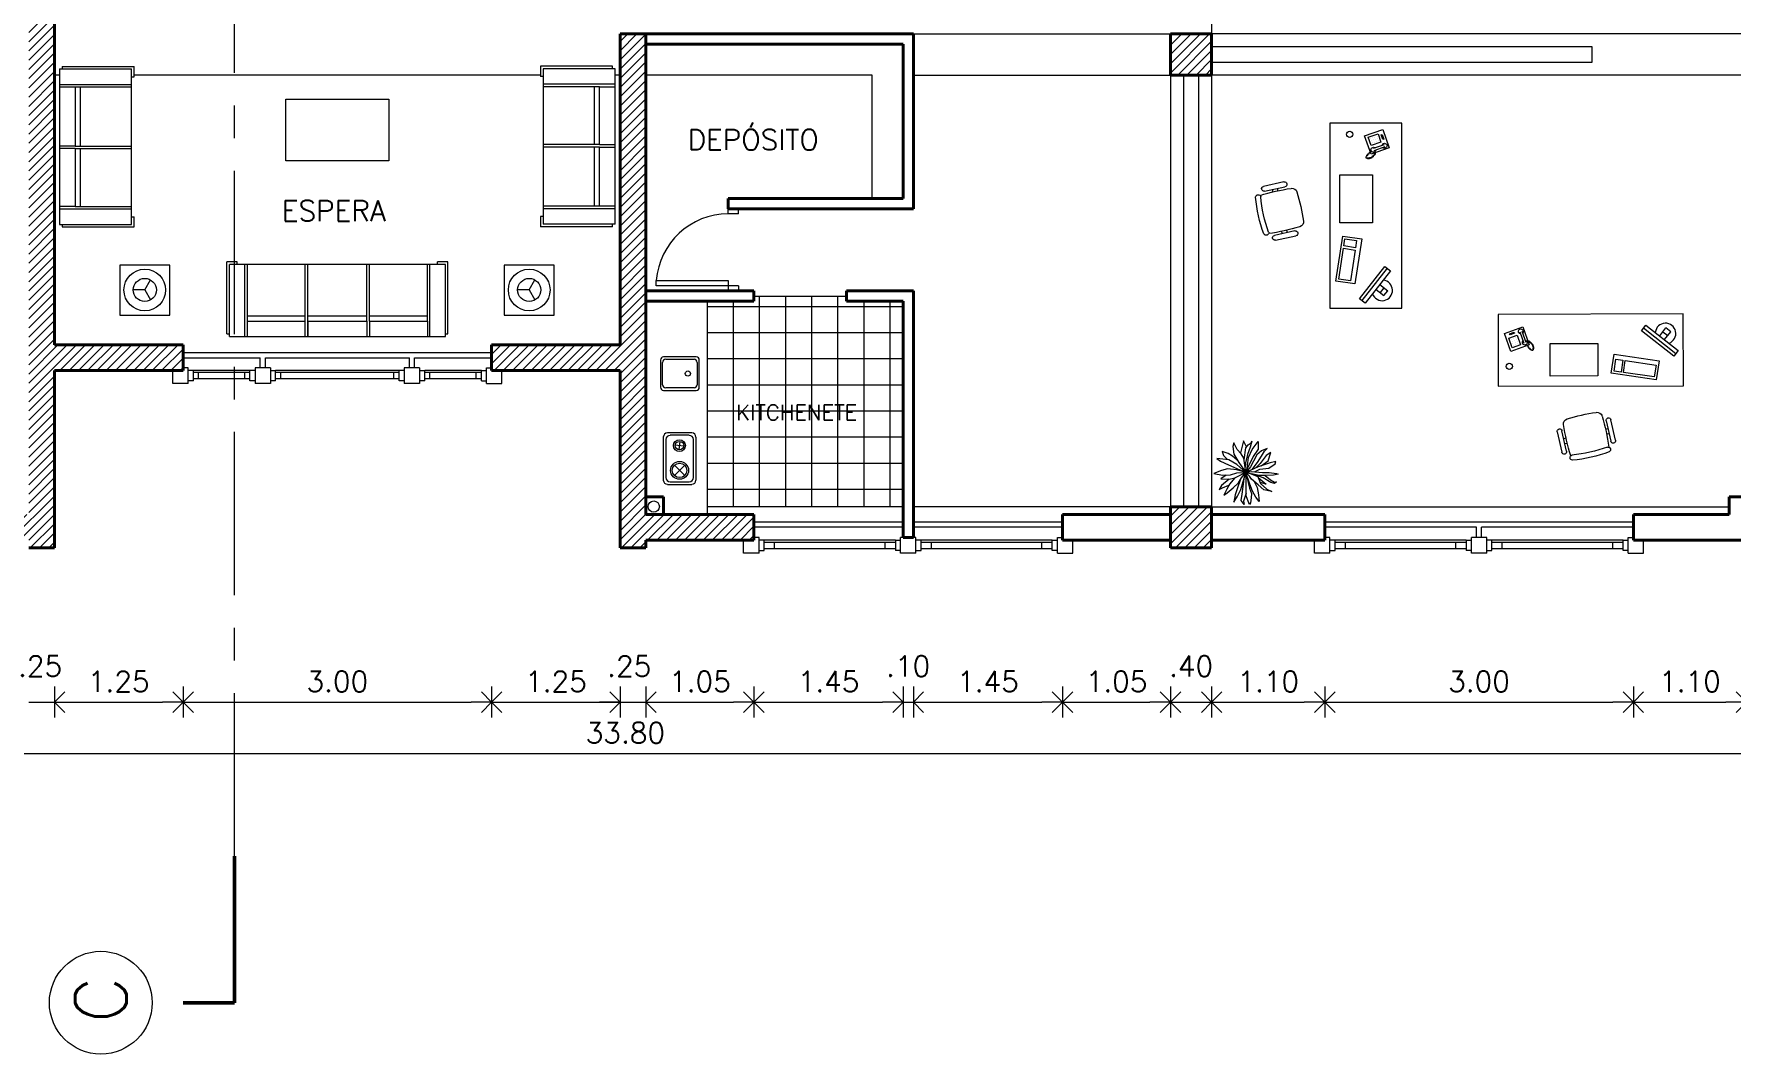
# Model space of a CAD drawing. Extents: x 952 to 1351, y -109 to 188.
# Drawn here: x 1162.98 to 1179.48, y 108.22 to 118.15 of the extents above; entities that cross this region are included whole.
import ezdxf

# ---------------------------------------------------------------- set-up
doc = ezdxf.new("R2010")
doc.units = 0
doc.header["$LTSCALE"] = 0.5
doc.linetypes.add('CENTER', pattern=[50.8, 31.75, -6.35, 6.35, -6.35])
doc.layers.get('0').update_dxf_attribs({"linetype": 'CONTINUOUS'})
doc.layers.get('Defpoints').update_dxf_attribs({"linetype": 'CONTINUOUS'})
for name, color, linetype, lineweight in [('Acotaciones', 9, 'CONTINUOUS', 9), ('Carpintería', 55, 'CONTINUOUS', 20), ('Detalles .05', 243, 'CONTINUOUS', 5), ('Detalles 01', 8, 'CONTINUOUS', 9), ('Equipamiento fijo', 31, 'CONTINUOUS', 13), ('Equipamiento movil', 33, 'CONTINUOUS', 9), ('Muros corte', 7, 'CONTINUOUS', 40), ('Punta 015', 64, 'CONTINUOUS', 13), ('Punta 02', 11, 'CONTINUOUS', 20), ('Punta 05', 52, 'CONTINUOUS', 50), ('Tratamiento pisos', 251, 'CONTINUOUS', 9), ('Vidrios', 147, 'CONTINUOUS', 13)]:
    doc.layers.add(name, color=color, linetype=linetype, lineweight=lineweight)
doc.styles.add('Texto 1.5 mm', font='simplex.shx', dxfattribs={"height": 0.15})
doc.styles.add('Texto 2 mm', font='simplex.shx', dxfattribs={"height": 0.2})
doc.styles.add('Texto 5 mm', font='simplex.shx', dxfattribs={"height": 0.5})
doc.dimstyles.new('Primera línea', dxfattribs={"dimscale": 0, "dimtxt": 0.2, "dimasz": 0.2, "dimexe": 0.15, "dimexo": 0, "dimgap": 0.1, "dimtad": 1, "dimzin": 4, "dimdsep": 46, "dimtxsty": 'Texto 2 mm', "dimblk": 'OPEN90', "dimcen": 2.5, "dimclrd": 256, "dimclre": 256, "dimclrt": 256, "dimadec": 0, "dimazin": 0, "dimtfac": 1, "dimtmove": 2, "dimatfit": 3, "dimldrblk": 'OPEN90', "dimfxl": 1, "dimtolj": 1, "dimtzin": 0, "dimlwd": -1, "dimlwe": -1, "dimarcsym": 0})
doc.dimstyles.new('Segunda línea', dxfattribs={"dimscale": 0, "dimtxt": 0.2, "dimasz": 0.2, "dimexe": 0.15, "dimexo": 0.5, "dimgap": 0.1, "dimtad": 1, "dimzin": 4, "dimdsep": 46, "dimtxsty": 'Texto 2 mm', "dimblk": 'OPEN90', "dimcen": 2.5, "dimclrd": 256, "dimclre": 256, "dimclrt": 256, "dimadec": 0, "dimazin": 0, "dimtfac": 1, "dimtmove": 2, "dimatfit": 3, "dimldrblk": 'OPEN90', "dimfxl": 1, "dimtolj": 1, "dimtzin": 0, "dimlwd": -1, "dimlwe": -1, "dimarcsym": 0})
pattern_1 = [(45, (127.78651, 46.86609), (-0.0449012806, 0.0449012806), [])]
pattern_2 = [(45, (-2.01349, 0.94109), (-0.0449012806, 0.0449012806), [])]

# ---------------------------------------------------------------- blocks, each defined once
blk = doc.blocks.new('Velador planta')
for q in [(-4.33, 2.5), (4.33, 2.5), (0, -5)]:
    blk.add_line((0, 0), q)
for radius in [9, 5]:
    blk.add_circle((0, 0), radius)
blk = doc.blocks.new('_Open90')
at = {"color": 0, "linetype": 'ByBlock', "lineweight": -2}
for p, q in [((0, 0), (-1, 0)), ((-0.5, 0.5), (0, 0)), ((0, 0), (-0.5, -0.5))]:
    blk.add_line(p, q, dxfattribs=at)
blk = doc.blocks.new('*D161')
at = {"layer": 'Acotaciones', "transparency": 16777216}
for p, q in [((1163.182, 111.796), (1163.182, 111.496)), ((1164.432, 111.796), (1164.432, 111.496)), ((1163.382, 111.646), (1164.232, 111.646))]:
    blk.add_line(p, q, dxfattribs=at)
at = {"layer": 'Defpoints', "color": 0, "transparency": 16777216}
for p in [(1163.182, 111.796), (1164.432, 111.796), (1164.432, 111.646)]:
    blk.add_point(p, dxfattribs=at)
at = {"layer": 'Acotaciones', "transparency": 16777216, "xscale": 0.2, "yscale": 0.2, "zscale": 0.2, "rotation": 180}
blk.add_blockref('_Open90', (1163.182, 111.646), dxfattribs=at)
at = {"layer": 'Acotaciones', "transparency": 16777216, "xscale": 0.2, "yscale": 0.2, "zscale": 0.2}
blk.add_blockref('_Open90', (1164.432, 111.646), dxfattribs=at)
at = {"layer": 'Acotaciones', "transparency": 16777216, "insert": (1163.807, 111.846), "char_height": 0.2, "attachment_point": 5, "style": 'Texto 2 mm'}
blk.add_mtext('\\A1;1.25', dxfattribs=at)
blk = doc.blocks.new('*D162')
at = {"layer": 'Acotaciones', "transparency": 16777216}
for p, q in [((1164.432, 111.796), (1164.432, 111.496)), ((1167.432, 111.796), (1167.432, 111.496)), ((1164.632, 111.646), (1167.232, 111.646))]:
    blk.add_line(p, q, dxfattribs=at)
at = {"layer": 'Defpoints', "color": 0, "transparency": 16777216}
for p in [(1164.432, 111.796), (1167.432, 111.796), (1167.432, 111.646)]:
    blk.add_point(p, dxfattribs=at)
at = {"layer": 'Acotaciones', "transparency": 16777216, "xscale": 0.2, "yscale": 0.2, "zscale": 0.2, "rotation": 180}
blk.add_blockref('_Open90', (1164.432, 111.646), dxfattribs=at)
at = {"layer": 'Acotaciones', "transparency": 16777216, "xscale": 0.2, "yscale": 0.2, "zscale": 0.2}
blk.add_blockref('_Open90', (1167.432, 111.646), dxfattribs=at)
at = {"layer": 'Acotaciones', "transparency": 16777216, "insert": (1165.932, 111.846), "char_height": 0.2, "attachment_point": 5, "style": 'Texto 2 mm'}
blk.add_mtext('\\A1;3.00', dxfattribs=at)
blk = doc.blocks.new('*D163')
at = {"layer": 'Acotaciones', "transparency": 16777216}
for p, q in [((1167.432, 111.796), (1167.432, 111.496)), ((1168.682, 111.796), (1168.682, 111.496)), ((1167.632, 111.646), (1168.482, 111.646))]:
    blk.add_line(p, q, dxfattribs=at)
at = {"layer": 'Defpoints', "color": 0, "transparency": 16777216}
for p in [(1167.432, 111.796), (1168.682, 111.796), (1168.682, 111.646)]:
    blk.add_point(p, dxfattribs=at)
at = {"layer": 'Acotaciones', "transparency": 16777216, "xscale": 0.2, "yscale": 0.2, "zscale": 0.2, "rotation": 180}
blk.add_blockref('_Open90', (1167.432, 111.646), dxfattribs=at)
at = {"layer": 'Acotaciones', "transparency": 16777216, "xscale": 0.2, "yscale": 0.2, "zscale": 0.2}
blk.add_blockref('_Open90', (1168.682, 111.646), dxfattribs=at)
at = {"layer": 'Acotaciones', "transparency": 16777216, "insert": (1168.057, 111.846), "char_height": 0.2, "attachment_point": 5, "style": 'Texto 2 mm'}
blk.add_mtext('\\A1;1.25', dxfattribs=at)
blk = doc.blocks.new('*D164')
at = {"layer": 'Acotaciones', "transparency": 16777216}
for p, q in [((1168.932, 111.796), (1168.932, 111.496)), ((1169.982, 111.796), (1169.982, 111.496)), ((1169.132, 111.646), (1169.782, 111.646))]:
    blk.add_line(p, q, dxfattribs=at)
at = {"layer": 'Defpoints', "color": 0, "transparency": 16777216}
for p in [(1168.932, 111.796), (1169.982, 111.796), (1169.982, 111.646)]:
    blk.add_point(p, dxfattribs=at)
at = {"layer": 'Acotaciones', "transparency": 16777216, "xscale": 0.2, "yscale": 0.2, "zscale": 0.2, "rotation": 180}
blk.add_blockref('_Open90', (1168.932, 111.646), dxfattribs=at)
at = {"layer": 'Acotaciones', "transparency": 16777216, "xscale": 0.2, "yscale": 0.2, "zscale": 0.2}
blk.add_blockref('_Open90', (1169.982, 111.646), dxfattribs=at)
at = {"layer": 'Acotaciones', "transparency": 16777216, "insert": (1169.457, 111.846), "char_height": 0.2, "attachment_point": 5, "style": 'Texto 2 mm'}
blk.add_mtext('\\A1;1.05', dxfattribs=at)
blk = doc.blocks.new('*D165')
at = {"layer": 'Acotaciones', "transparency": 16777216}
for p, q in [((1169.982, 111.796), (1169.982, 111.496)), ((1171.432, 111.796), (1171.432, 111.496)), ((1170.182, 111.646), (1171.232, 111.646))]:
    blk.add_line(p, q, dxfattribs=at)
at = {"layer": 'Defpoints', "color": 0, "transparency": 16777216}
for p in [(1169.982, 111.796), (1171.432, 111.796), (1171.432, 111.646)]:
    blk.add_point(p, dxfattribs=at)
at = {"layer": 'Acotaciones', "transparency": 16777216, "xscale": 0.2, "yscale": 0.2, "zscale": 0.2, "rotation": 180}
blk.add_blockref('_Open90', (1169.982, 111.646), dxfattribs=at)
at = {"layer": 'Acotaciones', "transparency": 16777216, "xscale": 0.2, "yscale": 0.2, "zscale": 0.2}
blk.add_blockref('_Open90', (1171.432, 111.646), dxfattribs=at)
at = {"layer": 'Acotaciones', "transparency": 16777216, "insert": (1170.707, 111.846), "char_height": 0.2, "attachment_point": 5, "style": 'Texto 2 mm'}
blk.add_mtext('\\A1;1.45', dxfattribs=at)
blk = doc.blocks.new('*D166')
at = {"layer": 'Acotaciones', "transparency": 16777216}
for p, q in [((1171.532, 111.796), (1171.532, 111.496)), ((1172.982, 111.796), (1172.982, 111.496)), ((1171.732, 111.646), (1172.782, 111.646))]:
    blk.add_line(p, q, dxfattribs=at)
at = {"layer": 'Defpoints', "color": 0, "transparency": 16777216}
for p in [(1171.532, 111.796), (1172.982, 111.796), (1172.982, 111.646)]:
    blk.add_point(p, dxfattribs=at)
at = {"layer": 'Acotaciones', "transparency": 16777216, "xscale": 0.2, "yscale": 0.2, "zscale": 0.2, "rotation": 180}
blk.add_blockref('_Open90', (1171.532, 111.646), dxfattribs=at)
at = {"layer": 'Acotaciones', "transparency": 16777216, "xscale": 0.2, "yscale": 0.2, "zscale": 0.2}
blk.add_blockref('_Open90', (1172.982, 111.646), dxfattribs=at)
at = {"layer": 'Acotaciones', "transparency": 16777216, "insert": (1172.257, 111.846), "char_height": 0.2, "attachment_point": 5, "style": 'Texto 2 mm'}
blk.add_mtext('\\A1;1.45', dxfattribs=at)
blk = doc.blocks.new('*D167')
at = {"layer": 'Acotaciones', "transparency": 16777216}
for p, q in [((1172.982, 111.796), (1172.982, 111.496)), ((1174.032, 111.796), (1174.032, 111.496)), ((1173.182, 111.646), (1173.832, 111.646))]:
    blk.add_line(p, q, dxfattribs=at)
at = {"layer": 'Defpoints', "color": 0, "transparency": 16777216}
for p in [(1172.982, 111.796), (1174.032, 111.796), (1174.032, 111.646)]:
    blk.add_point(p, dxfattribs=at)
at = {"layer": 'Acotaciones', "transparency": 16777216, "xscale": 0.2, "yscale": 0.2, "zscale": 0.2, "rotation": 180}
blk.add_blockref('_Open90', (1172.982, 111.646), dxfattribs=at)
at = {"layer": 'Acotaciones', "transparency": 16777216, "xscale": 0.2, "yscale": 0.2, "zscale": 0.2}
blk.add_blockref('_Open90', (1174.032, 111.646), dxfattribs=at)
at = {"layer": 'Acotaciones', "transparency": 16777216, "insert": (1173.507, 111.846), "char_height": 0.2, "attachment_point": 5, "style": 'Texto 2 mm'}
blk.add_mtext('\\A1;1.05', dxfattribs=at)
blk = doc.blocks.new('*D168')
at = {"layer": 'Acotaciones', "transparency": 16777216}
for p, q in [((1174.432, 111.796), (1174.432, 111.496)), ((1175.532, 111.796), (1175.532, 111.496)), ((1174.632, 111.646), (1175.332, 111.646))]:
    blk.add_line(p, q, dxfattribs=at)
at = {"layer": 'Defpoints', "color": 0, "transparency": 16777216}
for p in [(1174.432, 111.796), (1175.532, 111.796), (1175.532, 111.646)]:
    blk.add_point(p, dxfattribs=at)
at = {"layer": 'Acotaciones', "transparency": 16777216, "xscale": 0.2, "yscale": 0.2, "zscale": 0.2, "rotation": 180}
blk.add_blockref('_Open90', (1174.432, 111.646), dxfattribs=at)
at = {"layer": 'Acotaciones', "transparency": 16777216, "xscale": 0.2, "yscale": 0.2, "zscale": 0.2}
blk.add_blockref('_Open90', (1175.532, 111.646), dxfattribs=at)
at = {"layer": 'Acotaciones', "transparency": 16777216, "insert": (1174.982, 111.846), "char_height": 0.2, "attachment_point": 5, "style": 'Texto 2 mm'}
blk.add_mtext('\\A1;1.10', dxfattribs=at)
blk = doc.blocks.new('*D169')
at = {"layer": 'Acotaciones', "transparency": 16777216}
for p, q in [((1178.532, 111.796), (1178.532, 111.496)), ((1179.632, 111.796), (1179.632, 111.496)), ((1178.732, 111.646), (1179.432, 111.646))]:
    blk.add_line(p, q, dxfattribs=at)
at = {"layer": 'Defpoints', "color": 0, "transparency": 16777216}
for p in [(1178.532, 111.796), (1179.632, 111.796), (1179.632, 111.646)]:
    blk.add_point(p, dxfattribs=at)
at = {"layer": 'Acotaciones', "transparency": 16777216, "xscale": 0.2, "yscale": 0.2, "zscale": 0.2, "rotation": 180}
blk.add_blockref('_Open90', (1178.532, 111.646), dxfattribs=at)
at = {"layer": 'Acotaciones', "transparency": 16777216, "xscale": 0.2, "yscale": 0.2, "zscale": 0.2}
blk.add_blockref('_Open90', (1179.632, 111.646), dxfattribs=at)
at = {"layer": 'Acotaciones', "transparency": 16777216, "insert": (1179.082, 111.846), "char_height": 0.2, "attachment_point": 5, "style": 'Texto 2 mm'}
blk.add_mtext('\\A1;1.10', dxfattribs=at)
blk = doc.blocks.new('*D171')
at = {"layer": 'Acotaciones', "transparency": 16777216}
for p, q in [((1175.532, 111.796), (1175.532, 111.496)), ((1178.532, 111.796), (1178.532, 111.496)), ((1175.732, 111.646), (1178.332, 111.646))]:
    blk.add_line(p, q, dxfattribs=at)
at = {"layer": 'Defpoints', "color": 0, "transparency": 16777216}
for p in [(1175.532, 111.796), (1178.532, 111.796), (1178.532, 111.646)]:
    blk.add_point(p, dxfattribs=at)
at = {"layer": 'Acotaciones', "transparency": 16777216, "xscale": 0.2, "yscale": 0.2, "zscale": 0.2, "rotation": 180}
blk.add_blockref('_Open90', (1175.532, 111.646), dxfattribs=at)
at = {"layer": 'Acotaciones', "transparency": 16777216, "xscale": 0.2, "yscale": 0.2, "zscale": 0.2}
blk.add_blockref('_Open90', (1178.532, 111.646), dxfattribs=at)
at = {"layer": 'Acotaciones', "transparency": 16777216, "insert": (1177.032, 111.846), "char_height": 0.2, "attachment_point": 5, "style": 'Texto 2 mm'}
blk.add_mtext('\\A1;3.00', dxfattribs=at)
blk = doc.blocks.new('*D174')
at = {"layer": 'Acotaciones', "transparency": 16777216}
for p, q in [((1151.832, 111.296), (1151.832, 110.996)), ((1185.632, 111.296), (1185.632, 110.996)), ((1152.032, 111.146), (1185.432, 111.146))]:
    blk.add_line(p, q, dxfattribs=at)
at = {"layer": 'Defpoints', "color": 0, "transparency": 16777216}
for p in [(1151.832, 111.796), (1185.632, 111.796), (1185.632, 111.146)]:
    blk.add_point(p, dxfattribs=at)
at = {"layer": 'Acotaciones', "transparency": 16777216, "xscale": 0.2, "yscale": 0.2, "zscale": 0.2, "rotation": 180}
blk.add_blockref('_Open90', (1151.832, 111.146), dxfattribs=at)
at = {"layer": 'Acotaciones', "transparency": 16777216, "xscale": 0.2, "yscale": 0.2, "zscale": 0.2}
blk.add_blockref('_Open90', (1185.632, 111.146), dxfattribs=at)
at = {"layer": 'Acotaciones', "transparency": 16777216, "insert": (1168.732, 111.346), "char_height": 0.2, "attachment_point": 5, "style": 'Texto 2 mm'}
blk.add_mtext('\\A1;33.80', dxfattribs=at)
blk = doc.blocks.new('TELEFONO')
at = {"layer": 'Detalles .05'}
for p, q in [((0.139, 0.134), (-0.098, 0.134)), ((-0.098, 0.134), (-0.098, -0.099)), ((-0.071, 0.089), (-0.071, -0.055)), ((-0.043, 0.089), (-0.043, -0.055)), ((0.108, 0.063), (0, 0.063)), ((0, 0.063), (0, -0.063)), ((0.081, 0.108), (0.023, 0.108)), ((0.023, 0.108), (0.023, 0.094)), ((0.023, 0.094), (0.081, 0.094)), ((0.027, 0.041), (0.027, 0.041)), ((0.027, 0.014), (0.027, 0.014)), ((0.054, 0.041), (0.054, 0.041)), ((0.054, 0.014), (0.054, 0.014)), ((0.081, 0.094), (0.081, 0.108)), ((0.081, 0.041), (0.081, 0.041)), ((0.081, 0.014), (0.081, 0.014)), ((0.108, -0.063), (0.108, 0.063)), ((0.139, -0.099), (0.139, 0.134)), ((-0.129, -0.104), (-0.147, -0.11)), ((-0.129, -0.116), (-0.147, -0.121)), ((-0.129, -0.127), (-0.147, -0.133)), ((-0.129, -0.139), (-0.147, -0.145)), ((-0.124, -0.093), (-0.141, -0.098)), ((-0.124, -0.15), (-0.141, -0.156)), ((-0.118, -0.081), (-0.135, -0.087)), ((-0.118, -0.162), (-0.135, -0.168)), ((-0.112, -0.07), (-0.129, -0.075)), ((-0.106, -0.058), (-0.124, -0.064)), ((-0.104, -0.17), (-0.122, -0.176)), ((-0.101, -0.047), (-0.118, -0.052)), ((-0.089, -0.156), (-0.106, -0.162)), ((-0.083, -0.145), (-0.101, -0.15)), ((-0.098, -0.099), (0.139, -0.099)), ((-0.078, -0.133), (-0.095, -0.139)), ((-0.072, -0.121), (-0.089, -0.127)), ((-0.067, -0.083), (-0.078, -0.116)), ((0, -0.063), (0.108, -0.063)), ((0.027, -0.013), (0.027, -0.013)), ((0.027, -0.04), (0.027, -0.04)), ((0.054, -0.013), (0.054, -0.013)), ((0.054, -0.04), (0.054, -0.04)), ((0.081, -0.013), (0.081, -0.013)), ((0.081, -0.04), (0.081, -0.04))]:
    blk.add_line(p, q, dxfattribs=at)
for centre, start, end in [((-0.057, 0.089), 298.4915, 241.5085), ((-0.057, -0.055), 118.4915, 61.5085)]:
    blk.add_arc(centre, 0.0302, start, end, dxfattribs=at)
blk = doc.blocks.new('RECTANG')
for p, q in [((1, 1), (0, 1)), ((0, 1), (0, 0)), ((1, 0), (1, 1)), ((0, 0), (1, 0))]:
    blk.add_line(p, q)
blk = doc.blocks.new('KEYBOARD', base_point=(60, 294))
for p, xscale, yscale, zscale in [((60, 294), 19, 8, 19), ((61, 295), 13, 5, 13), ((75, 295), 3, 5, 3)]:
    blk.add_blockref('RECTANG', p, dxfattribs=dict(xscale=xscale, yscale=yscale, zscale=zscale))
blk = doc.blocks.new('Silla 1')
at = {"layer": 'Equipamiento movil'}
for p, q in [((-0.113, 0.266), (0.03, 0.409)), ((0.064, 0.375), (-0.079, 0.232)), ((-0.025, 0.286), (-0.009, 0.269)), ((0.01, 0.321), (0.027, 0.305)), ((0.232, -0.079), (0.375, 0.064)), ((0.409, 0.03), (0.266, -0.113)), ((0.305, 0.027), (0.321, 0.01)), ((0.269, -0.009), (0.286, -0.025))]:
    blk.add_line(p, q, dxfattribs=at)
for centre, radius, start, end in [((1.406, -1.127), 1.988, 130.2245, 139.1817), ((0.047, 0.392), 0.0242, 315, 135), ((0.147, 0.396), 0.0255, 61.3631, 224.3749), ((-0.654, -0.654), 1.296, 37.1584, 52.8416), ((-0.651, -0.651), 1.342, 37.131, 52.869), ((-0.096, 0.249), 0.0242, 135, 315), ((-0.061, 0.139), 0.0505, 139.1817, 220.8183), ((1.406, 1.406), 1.988, 220.8183, 229.1817), ((-1.127, 1.406), 1.988, 310.8183, 319.7755), ((0.392, 0.047), 0.0242, 315, 135), ((0.396, 0.147), 0.0255, 225.6251, 28.6369), ((0.139, -0.061), 0.0505, 229.1817, 310.8183), ((0.249, -0.096), 0.0242, 135, 315)]:
    blk.add_arc(centre, radius, start, end, dxfattribs=at)
blk = doc.blocks.new('Treei')
for p, q in [((-3.94, 3.46), (-4.45, 3.93)), ((-4.45, 3.93), (-4.03, 2.89)), ((-3.05, 2.89), (-3.94, 3.46)), ((-2.15, 4.1), (-3.71, 4.62)), ((-3.71, 4.62), (-3.16, 3.73)), ((-3.16, 3.73), (-1.67, 2.62)), ((-1.21, 2.79), (-2.15, 4.1)), ((-1.6, 5.41), (-2.01, 5.58)), ((-2.01, 5.58), (-1.8, 4.47)), ((-1.8, 4.47), (-1.02, 2.25)), ((-0.75, 4.27), (-1.6, 5.41)), ((-0.56, 2.57), (-0.75, 4.27)), ((0.01, 4.32), (0.22, 5.68)), ((0.06, 3.09), (0.01, 4.32)), ((0.22, 5.68), (0.34, 5.97)), ((0.34, 5.97), (0.52, 5.11)), ((1.05, 3.19), (0.44, 1.74)), ((0.52, 5.11), (0.61, 3.71)), ((0.61, 3.71), (0.57, 2.38)), ((0.61, 3.58), (1.42, 4.57)), ((0.96, 2.25), (2.2, 3.73)), ((1.92, 4.62), (1.05, 3.19)), ((1.42, 4.57), (1.81, 5.28)), ((1.81, 5.28), (1.78, 5.7)), ((1.78, 5.7), (2.06, 5.28)), ((2.06, 5.28), (1.92, 4.62)), ((2.2, 3.73), (1.92, 2.62)), ((2.11, 2.72), (3.12, 3.85)), ((3.3, 3.31), (2.36, 2.28)), ((3.12, 3.85), (3.58, 4.84)), ((3.58, 4.84), (3.3, 3.31)), ((-4.76, 0.09), (-5.92, -0.48)), ((-5.51, 0.92), (-5.8, 1.09)), ((-5.8, 1.09), (-4.68, 0.77)), ((-5.76, 2.23), (-4.31, 2.25)), ((-4.26, 1.14), (-5.76, 2.23)), ((-5.12, 0.4), (-5.51, 0.92)), ((-4.61, -0.04), (-5.12, 0.4)), ((-4.68, 0.77), (-3.34, 0.26)), ((-4.31, 2.25), (-2.93, 1.32)), ((-2.77, 0.45), (-4.26, 1.14)), ((-4.03, 2.89), (-3.28, 2.03)), ((-3.34, 0.26), (-1.78, -0.09)), ((-3.28, 2.03), (-2.08, 1.39)), ((-1.83, 2.15), (-3.05, 2.89)), ((-2.93, 1.32), (-0.51, 0.11)), ((-0.77, 0.18), (-2.77, 0.45)), ((-2.08, 1.39), (-1.04, 0.82)), ((-0.51, 1.14), (-1.83, 2.15)), ((-1.67, 2.62), (-0.88, 1.91)), ((-1.04, 0.82), (0.03, -0.03)), ((-1.02, 2.25), (0.03, -0.03)), ((0.03, -0.03), (-0.77, 0.18)), ((-0.11, 1.56), (-0.56, 2.57)), ((-0.17, 1), (0.06, 3.09)), ((0.03, -0.03), (-0.17, 1)), ((0.03, -0.03), (0.2, 0.77)), ((2.04, 0.65), (0.03, -0.03)), ((0.7, 0.63), (0.03, -0.03)), ((0.03, -0.03), (2.96, 0.63)), ((1.85, 0.03), (0.03, -0.03)), ((0.2, 0.77), (0.8, 2.18)), ((0.57, 2.38), (0.31, 1.05)), ((1.28, 1.02), (0.7, 0.63)), ((0.8, 2.18), (2.11, 2.72)), ((1.99, 1.81), (1.28, 1.02)), ((1.69, 1.48), (2.82, 2.08)), ((3.28, 0.01), (1.85, 0.03)), ((2.36, 2.28), (1.99, 1.81)), ((2.73, 0.9), (2.04, 0.65)), ((3.51, 1.17), (2.73, 0.9)), ((2.82, 2.08), (4.22, 2.33)), ((2.96, 0.63), (3.97, 1)), ((4.41, -0.01), (3.28, 0.01)), ((4.64, 1.81), (3.51, 1.17)), ((3.97, 1), (4.77, 0.95)), ((4.22, 2.33), (5.46, 2.47)), ((5.39, 0.4), (4.41, -0.01)), ((5.46, 2.47), (4.64, 1.81)), ((4.77, 0.95), (5.72, 0.8)), ((6.02, 0.65), (5.39, 0.4)), ((5.72, 0.8), (6.02, 0.65)), ((-5.92, -0.48), (-3.64, -1.03)), ((-4.26, -1.67), (-5.51, -2.28)), ((-5.51, -2.28), (-4.86, -2.48)), ((-4.86, -2.48), (-3.37, -2.31)), ((-2.36, -0.36), (-4.61, -0.04)), ((-3.44, -0.9), (-4.26, -1.67)), ((-3.05, -2.53), (-3.55, -3.37)), ((-2.65, -0.43), (-3.44, -0.9)), ((-3.37, -2.31), (-1.83, -1.37)), ((-2.28, -1.64), (-3.05, -2.53)), ((-1.34, -0.24), (-2.65, -0.43)), ((-1.46, -1.72), (-2.33, -3.24)), ((-1.83, -1.37), (0.03, -0.03)), ((-1.78, -0.09), (-0.95, -0.18)), ((0.03, -0.03), (-1.46, -1.72)), ((-1.39, -3.32), (0.03, -0.03)), ((0.03, -0.03), (-1.34, -0.24)), ((-0.47, -1.76), (-0.63, -3.46)), ((0.03, -0.03), (-0.47, -1.76)), ((0.11, -1.72), (0.03, -0.03)), ((0.03, -0.03), (1.07, -2.16)), ((1, -0.83), (0.03, -0.03)), ((3.21, -0.98), (0.03, -0.03)), ((0.45, -2.92), (0.11, -1.72)), ((0.5, -4.43), (0.45, -2.92)), ((1.97, -1.44), (1, -0.83)), ((1.3, -3.19), (1.03, -2.11)), ((1.07, -2.16), (2.15, -3.07)), ((4.06, -0.75), (1.24, -0.39)), ((1.31, -1.02), (3.1, -1.64)), ((2.93, -2.41), (1.97, -1.44)), ((2.15, -3.07), (3.12, -3.59)), ((3.85, -3.54), (2.93, -2.41)), ((3.1, -1.64), (4.24, -2.04)), ((4.47, -1.62), (3.21, -0.98)), ((3.92, 0), (5.37, -0.51)), ((5.3, -0.93), (4.06, -0.75)), ((4.24, -2.04), (5.56, -2.28)), ((5.56, -2.28), (4.47, -1.62)), ((6.02, -0.34), (5.3, -0.93)), ((5.37, -0.51), (6.02, -0.34)), ((-3.55, -3.37), (-3.92, -4.48)), ((-3.92, -4.48), (-3.16, -4.25)), ((-3.16, -4.25), (-2.38, -3.46)), ((-2.33, -3.24), (-2.56, -5.44)), ((-2.56, -5.44), (-2.06, -4.77)), ((-2.06, -4.77), (-1.39, -3.32)), ((-0.63, -3.46), (-0.35, -4.6)), ((-0.35, -4.6), (0.2, -6.03)), ((0.2, -6.03), (0.5, -4.43)), ((0.5, -3.74), (1.19, -4.72)), ((1.19, -4.72), (1.28, -3.19)), ((1.28, -3.19), (2.47, -4.62)), ((2.93, -4.4), (2.43, -3.22)), ((2.47, -4.62), (3.23, -5.02)), ((3.23, -5.02), (2.93, -4.4)), ((3.12, -3.59), (4.27, -4.18)), ((4.27, -4.18), (3.85, -3.54))]:
    blk.add_line(p, q)

msp = doc.modelspace()

# ---------------------------------------------------------------- hatches: boundary and pattern name
at = {"layer": 'Detalles 01'}
h = msp.add_hatch(dxfattribs=at)
h.set_pattern_fill('ANSI31,_O', color=256, scale=0.02)
h.set_pattern_definition(pattern_2)
h.paths.add_polyline_path([(1164.432, 115.121), (1163.182, 115.121), (1163.182, 120.088), (1162.932, 120.088), (1162.932, 113.471), (1161.882, 113.471), (1161.882, 113.221), (1162.932, 113.221), (1162.932, 113.146), (1163.182, 113.146), (1163.182, 114.871), (1164.432, 114.871)])
h = msp.add_hatch(dxfattribs=at)
h.set_pattern_fill('ANSI31,_O', color=256, scale=0.02)
h.set_pattern_definition(pattern_2)
h.paths.add_polyline_path([(1168.682, 115.121), (1167.432, 115.121), (1167.432, 114.871), (1168.682, 114.871), (1168.682, 113.146), (1168.932, 113.146), (1168.932, 113.221), (1169.982, 113.221), (1169.982, 113.471), (1168.932, 113.471), (1168.932, 118.146), (1168.682, 118.146)])
h = msp.add_hatch(dxfattribs=at)
h.set_pattern_fill('ANSI31,_O', color=256, scale=0.02)
h.set_pattern_definition(pattern_1)
h.paths.add_polyline_path([(1174.432, 118.146), (1174.032, 118.146), (1174.032, 117.746), (1174.432, 117.746)])
h = msp.add_hatch(dxfattribs=at)
h.set_pattern_fill('ANSI31,_O', color=256, scale=0.02)
h.set_pattern_definition(pattern_1)
h.paths.add_polyline_path([(1174.432, 113.146), (1174.432, 113.546), (1174.032, 113.546), (1174.032, 113.146)])
at = {"layer": 'Tratamiento pisos'}
h = msp.add_hatch(dxfattribs=at)
h.set_pattern_fill('NET,_I', color=256, scale=0.08, angle=-90, style=2)
h.set_pattern_definition([(270, (58.7865, 0.94109), (0.254, -4e-17), []), (0, (58.7865, 0.94109), (6e-17, 0.254), [])])
h.paths.add_polyline_path([(1169.982, 115.596), (1169.982, 115.546), (1169.532, 115.546), (1169.532, 113.546), (1171.407, 113.546), (1171.432, 113.546), (1171.432, 115.546), (1170.882, 115.546), (1170.882, 115.596)])

# ---------------------------------------------------------------- linework, layer by layer
at = {"layer": 'Acotaciones'}
for p, q in [((1174.032, 111.646), (1174.132, 111.746)), ((1174.432, 111.646), (1174.332, 111.746)), ((1162.932, 111.646), (1163.432, 111.646)), ((1168.432, 111.646), (1168.932, 111.646)), ((1171.432, 111.646), (1171.532, 111.646)), ((1174.032, 111.646), (1174.432, 111.646)), ((1174.132, 111.546), (1174.032, 111.646)), ((1174.332, 111.546), (1174.432, 111.646))]:
    msp.add_line(p, q, dxfattribs=at)
at = {"layer": 'Carpintería'}
for p, q in [((1169.732, 116.396), (1169.732, 116.446)), ((1169.832, 116.396), (1169.732, 116.396)), ((1169.832, 116.396), (1169.832, 116.446)), ((1169.032, 115.696), (1169.032, 115.746)), ((1169.032, 115.746), (1169.732, 115.746)), ((1169.732, 115.696), (1169.032, 115.696)), ((1169.732, 115.746), (1169.732, 115.696)), ((1169.832, 115.696), (1169.732, 115.696)), ((1169.732, 115.696), (1169.732, 115.646)), ((1169.832, 115.696), (1169.832, 115.646)), ((1164.332, 114.746), (1164.332, 114.871)), ((1164.482, 114.896), (1164.432, 114.896)), ((1164.482, 114.746), (1164.482, 114.896)), ((1164.532, 114.871), (1164.482, 114.871)), ((1164.532, 114.771), (1164.532, 114.871)), ((1165.082, 114.851), (1164.532, 114.851)), ((1164.582, 114.791), (1164.582, 114.851)), ((1165.032, 114.791), (1165.032, 114.851)), ((1165.082, 114.771), (1165.082, 114.871)), ((1165.132, 114.871), (1165.082, 114.871)), ((1165.282, 114.896), (1165.132, 114.896)), ((1165.132, 114.896), (1165.132, 114.746)), ((1165.282, 114.896), (1165.282, 114.746)), ((1165.282, 114.871), (1165.332, 114.871)), ((1165.332, 114.771), (1165.332, 114.871)), ((1166.532, 114.851), (1165.332, 114.851)), ((1165.382, 114.791), (1165.382, 114.851)), ((1166.482, 114.791), (1166.482, 114.851)), ((1166.582, 114.871), (1166.532, 114.871)), ((1166.532, 114.771), (1166.532, 114.871)), ((1166.732, 114.896), (1166.582, 114.896)), ((1166.582, 114.896), (1166.582, 114.746)), ((1166.732, 114.896), (1166.732, 114.746)), ((1166.732, 114.871), (1166.782, 114.871)), ((1166.782, 114.771), (1166.782, 114.871)), ((1167.332, 114.851), (1166.782, 114.851)), ((1166.832, 114.791), (1166.832, 114.851)), ((1167.282, 114.791), (1167.282, 114.851)), ((1167.332, 114.771), (1167.332, 114.871)), ((1167.332, 114.871), (1167.382, 114.871)), ((1167.382, 114.746), (1167.382, 114.896)), ((1167.382, 114.896), (1167.432, 114.896)), ((1167.532, 114.746), (1167.532, 114.871)), ((1164.482, 114.746), (1164.332, 114.746)), ((1164.532, 114.771), (1164.482, 114.771)), ((1165.082, 114.791), (1164.532, 114.791)), ((1165.132, 114.771), (1165.082, 114.771)), ((1165.282, 114.746), (1165.132, 114.746)), ((1165.332, 114.771), (1165.282, 114.771)), ((1166.532, 114.791), (1165.332, 114.791)), ((1166.582, 114.771), (1166.532, 114.771)), ((1166.732, 114.746), (1166.582, 114.746)), ((1166.782, 114.771), (1166.732, 114.771)), ((1167.332, 114.791), (1166.782, 114.791)), ((1167.332, 114.771), (1167.382, 114.771)), ((1167.382, 114.746), (1167.532, 114.746)), ((1169.882, 113.096), (1169.882, 113.221)), ((1170.032, 113.246), (1169.982, 113.246)), ((1170.032, 113.096), (1170.032, 113.246)), ((1170.082, 113.221), (1170.032, 113.221)), ((1170.082, 113.121), (1170.082, 113.221)), ((1170.082, 113.201), (1171.357, 113.201)), ((1170.182, 113.141), (1170.182, 113.201)), ((1171.257, 113.141), (1171.257, 113.201)), ((1171.357, 113.221), (1171.357, 113.121)), ((1171.357, 113.221), (1171.407, 113.221)), ((1171.407, 113.096), (1171.407, 113.246)), ((1171.432, 113.246), (1171.407, 113.246)), ((1171.557, 113.246), (1171.532, 113.246)), ((1171.557, 113.096), (1171.557, 113.246)), ((1171.607, 113.221), (1171.557, 113.221)), ((1171.607, 113.121), (1171.607, 113.221)), ((1171.607, 113.201), (1172.882, 113.201)), ((1171.707, 113.141), (1171.707, 113.201)), ((1172.782, 113.141), (1172.782, 113.201)), ((1172.882, 113.121), (1172.882, 113.221)), ((1172.882, 113.221), (1172.932, 113.221)), ((1172.932, 113.096), (1172.932, 113.246)), ((1172.932, 113.246), (1172.982, 113.246)), ((1173.082, 113.096), (1173.082, 113.221)), ((1175.432, 113.096), (1175.432, 113.221)), ((1175.582, 113.246), (1175.532, 113.246)), ((1175.582, 113.096), (1175.582, 113.246)), ((1175.632, 113.221), (1175.582, 113.221)), ((1175.632, 113.121), (1175.632, 113.221)), ((1175.632, 113.201), (1176.907, 113.201)), ((1175.732, 113.141), (1175.732, 113.201)), ((1176.807, 113.141), (1176.807, 113.201)), ((1176.907, 113.221), (1176.907, 113.121)), ((1176.907, 113.221), (1176.957, 113.221)), ((1177.107, 113.246), (1176.957, 113.246)), ((1176.957, 113.096), (1176.957, 113.246)), ((1177.107, 113.096), (1177.107, 113.246)), ((1177.157, 113.221), (1177.107, 113.221)), ((1177.157, 113.121), (1177.157, 113.221)), ((1177.157, 113.201), (1178.432, 113.201)), ((1177.257, 113.141), (1177.257, 113.201)), ((1178.332, 113.141), (1178.332, 113.201)), ((1178.432, 113.121), (1178.432, 113.221)), ((1178.432, 113.221), (1178.482, 113.221)), ((1178.482, 113.096), (1178.482, 113.246)), ((1178.482, 113.246), (1178.532, 113.246)), ((1178.632, 113.096), (1178.632, 113.221)), ((1170.032, 113.096), (1169.882, 113.096)), ((1170.032, 113.121), (1170.082, 113.121)), ((1170.082, 113.141), (1171.357, 113.141)), ((1171.407, 113.121), (1171.357, 113.121)), ((1171.557, 113.096), (1171.407, 113.096)), ((1171.557, 113.121), (1171.607, 113.121)), ((1171.607, 113.141), (1172.882, 113.141)), ((1172.932, 113.121), (1172.882, 113.121)), ((1172.932, 113.096), (1173.082, 113.096)), ((1175.582, 113.096), (1175.432, 113.096)), ((1175.582, 113.121), (1175.632, 113.121)), ((1175.632, 113.141), (1176.907, 113.141)), ((1176.957, 113.121), (1176.907, 113.121)), ((1177.107, 113.096), (1176.957, 113.096)), ((1177.107, 113.121), (1177.157, 113.121)), ((1177.157, 113.141), (1178.432, 113.141)), ((1178.482, 113.121), (1178.432, 113.121)), ((1178.482, 113.096), (1178.632, 113.096))]:
    msp.add_line(p, q, dxfattribs=at)
at = {"layer": 'Detalles 01', "linetype": 'CENTER', "ltscale": 0.1}
msp.add_line((1164.932, 110.146), (1164.932, 120.684), dxfattribs=at)
at = {"layer": 'Detalles 01'}
for p, q in [((1164.432, 115.046), (1167.432, 115.046)), ((1164.432, 114.996), (1165.182, 114.996)), ((1165.082, 114.871), (1164.532, 114.871)), ((1165.182, 114.896), (1165.182, 114.996)), ((1165.232, 114.896), (1165.232, 114.996)), ((1165.232, 114.996), (1166.632, 114.996)), ((1166.532, 114.871), (1165.332, 114.871)), ((1166.632, 114.896), (1166.632, 114.996)), ((1166.682, 114.896), (1166.682, 114.996)), ((1166.682, 114.996), (1167.432, 114.996)), ((1167.332, 114.871), (1166.782, 114.871)), ((1171.432, 113.396), (1169.982, 113.396)), ((1172.982, 113.396), (1171.532, 113.396)), ((1178.532, 113.396), (1175.532, 113.396)), ((1171.432, 113.346), (1169.982, 113.346)), ((1171.357, 113.221), (1170.082, 113.221)), ((1172.982, 113.346), (1171.532, 113.346)), ((1172.882, 113.221), (1171.607, 113.221)), ((1177.007, 113.346), (1175.532, 113.346)), ((1176.907, 113.221), (1175.632, 113.221)), ((1177.007, 113.246), (1177.007, 113.346)), ((1178.532, 113.346), (1177.057, 113.346)), ((1177.057, 113.246), (1177.057, 113.346)), ((1178.432, 113.221), (1177.157, 113.221))]:
    msp.add_line(p, q, dxfattribs=at)
msp.add_circle((1169.008, 113.548), 0.055, dxfattribs=at)
msp.add_arc((1169.734, 115.693), 0.703, 90.1171, 175.6407, dxfattribs=at)
at = {"layer": 'Equipamiento fijo'}
for p, q in [((1171.132, 117.746), (1168.932, 117.746)), ((1171.132, 116.546), (1171.132, 117.746)), ((1169.532, 113.471), (1169.532, 115.546))]:
    msp.add_line(p, q, dxfattribs=at)
at = {"layer": 'Equipamiento movil', "ltscale": 0.009}
for p, q in [((1163.257, 117.83), (1163.957, 117.83)), ((1163.257, 117.83), (1163.257, 117.805)), ((1163.957, 117.73), (1163.957, 117.83)), ((1168.607, 117.832), (1167.907, 117.832)), ((1167.907, 117.832), (1167.907, 117.732)), ((1168.607, 117.807), (1168.607, 117.832)), ((1163.232, 117.805), (1163.232, 116.293)), ((1163.232, 117.805), (1163.932, 117.805)), ((1163.232, 117.655), (1163.932, 117.655)), ((1163.932, 116.443), (1163.932, 117.805)), ((1163.932, 117.655), (1163.932, 117.805)), ((1163.932, 117.73), (1163.957, 117.73)), ((1167.932, 117.732), (1167.907, 117.732)), ((1168.632, 117.807), (1167.932, 117.807)), ((1167.932, 117.807), (1167.932, 117.657)), ((1167.932, 117.657), (1167.932, 116.295)), ((1168.632, 117.657), (1167.932, 117.657)), ((1168.632, 116.295), (1168.632, 117.807)), ((1163.232, 117.63), (1163.932, 117.63)), ((1163.382, 117.63), (1163.382, 117.055)), ((1163.432, 117.63), (1163.432, 117.055)), ((1165.432, 116.911), (1165.432, 117.511)), ((1165.432, 117.511), (1166.432, 117.511)), ((1166.432, 117.511), (1166.432, 116.911)), ((1168.482, 117.632), (1167.932, 117.632)), ((1168.432, 117.07), (1168.432, 117.632)), ((1168.482, 117.07), (1168.482, 117.632)), ((1168.482, 117.632), (1168.632, 117.632)), ((1163.382, 117.055), (1163.232, 117.055)), ((1163.382, 117.03), (1163.232, 117.03)), ((1163.382, 117.055), (1163.932, 117.055)), ((1163.382, 117.03), (1163.382, 116.468)), ((1163.382, 117.03), (1163.932, 117.03)), ((1163.382, 117.03), (1163.932, 117.03)), ((1163.432, 117.03), (1163.432, 116.468)), ((1168.482, 117.07), (1167.932, 117.07)), ((1168.482, 117.07), (1167.932, 117.07)), ((1168.482, 117.045), (1167.932, 117.045)), ((1168.432, 116.47), (1168.432, 117.045)), ((1168.482, 117.07), (1168.632, 117.07)), ((1168.482, 117.045), (1168.632, 117.045)), ((1168.482, 116.47), (1168.482, 117.045)), ((1166.432, 116.911), (1165.432, 116.911)), ((1163.382, 116.468), (1163.232, 116.468)), ((1163.232, 116.443), (1163.932, 116.443)), ((1163.382, 116.468), (1163.932, 116.468)), ((1163.932, 116.293), (1163.932, 116.443)), ((1163.932, 116.368), (1163.957, 116.368)), ((1163.957, 116.268), (1163.957, 116.368)), ((1167.907, 116.37), (1167.907, 116.27)), ((1167.932, 116.37), (1167.907, 116.37)), ((1168.632, 116.47), (1167.932, 116.47)), ((1168.632, 116.445), (1167.932, 116.445)), ((1167.932, 116.445), (1167.932, 116.295)), ((1163.232, 116.293), (1163.932, 116.293)), ((1163.257, 116.293), (1163.257, 116.268)), ((1163.257, 116.268), (1163.957, 116.268)), ((1168.607, 116.27), (1167.907, 116.27)), ((1168.632, 116.295), (1167.932, 116.295)), ((1168.607, 116.27), (1168.607, 116.295)), ((1164.857, 115.228), (1164.857, 115.928)), ((1164.957, 115.928), (1164.857, 115.928)), ((1164.882, 115.203), (1164.882, 115.903)), ((1165.032, 115.903), (1164.882, 115.903)), ((1166.832, 115.903), (1164.907, 115.903)), ((1164.957, 115.903), (1164.957, 115.928)), ((1165.032, 115.203), (1165.032, 115.903)), ((1165.057, 115.203), (1165.057, 115.903)), ((1165.62, 115.203), (1165.62, 115.903)), ((1165.645, 115.353), (1165.645, 115.903)), ((1165.645, 115.203), (1165.645, 115.903)), ((1165.645, 115.353), (1165.645, 115.903)), ((1166.22, 115.353), (1166.22, 115.903)), ((1166.245, 115.353), (1166.245, 115.903)), ((1166.245, 115.353), (1166.245, 115.903)), ((1166.807, 115.353), (1166.807, 115.903)), ((1166.832, 115.203), (1166.832, 115.903)), ((1166.982, 115.903), (1166.832, 115.903)), ((1167.007, 115.928), (1166.907, 115.928)), ((1166.907, 115.903), (1166.907, 115.928)), ((1166.982, 115.203), (1166.982, 115.903)), ((1167.007, 115.228), (1167.007, 115.928)), ((1165.057, 115.403), (1165.62, 115.403)), ((1165.057, 115.353), (1165.62, 115.353)), ((1165.645, 115.403), (1166.22, 115.403)), ((1165.645, 115.353), (1165.645, 115.203)), ((1165.645, 115.353), (1165.645, 115.203)), ((1165.645, 115.353), (1166.22, 115.353)), ((1166.22, 115.353), (1166.22, 115.203)), ((1166.245, 115.403), (1166.807, 115.403)), ((1166.245, 115.353), (1166.807, 115.353)), ((1166.245, 115.353), (1166.245, 115.203)), ((1166.807, 115.353), (1166.807, 115.203)), ((1164.857, 115.228), (1164.882, 115.228)), ((1164.882, 115.203), (1166.982, 115.203)), ((1166.982, 115.228), (1167.007, 115.228))]:
    msp.add_line(p, q, dxfattribs=at)
at = {"layer": 'Equipamiento movil'}
for p, q in [((1176.28, 117.279), (1175.58, 117.279)), ((1175.58, 117.279), (1175.58, 115.479)), ((1176.28, 115.479), (1176.28, 117.279)), ((1175.679, 116.309), (1175.679, 116.774)), ((1175.679, 116.774), (1175.995, 116.774)), ((1175.995, 116.774), (1175.995, 116.309)), ((1175.995, 116.309), (1175.679, 116.309)), ((1163.818, 115.896), (1163.818, 115.41)), ((1164.304, 115.896), (1163.818, 115.896)), ((1164.304, 115.41), (1164.304, 115.896)), ((1167.555, 115.896), (1167.555, 115.41)), ((1168.041, 115.896), (1167.555, 115.896)), ((1168.041, 115.41), (1168.041, 115.896)), ((1175.87, 115.57), (1176.117, 115.885)), ((1175.894, 115.552), (1176.141, 115.866)), ((1176.172, 115.841), (1175.925, 115.527)), ((1176.117, 115.885), (1176.172, 115.841)), ((1176.067, 115.708), (1176.144, 115.647)), ((1176.106, 115.677), (1176.069, 115.63)), ((1175.925, 115.527), (1175.87, 115.57)), ((1176.03, 115.661), (1176.107, 115.6)), ((1176.107, 115.6), (1176.144, 115.647)), ((1163.818, 115.41), (1164.304, 115.41)), ((1167.555, 115.41), (1168.041, 115.41)), ((1175.58, 115.479), (1176.28, 115.479)), ((1179.017, 115.422), (1177.217, 115.418)), ((1177.217, 115.418), (1177.218, 114.718)), ((1179.018, 114.722), (1179.017, 115.422)), ((1178.611, 115.258), (1178.654, 115.314)), ((1178.926, 115.012), (1178.611, 115.258)), ((1178.945, 115.035), (1178.63, 115.282)), ((1178.654, 115.314), (1178.969, 115.067)), ((1178.788, 115.209), (1178.849, 115.286)), ((1178.819, 115.248), (1178.866, 115.211)), ((1178.835, 115.172), (1178.896, 115.249)), ((1178.896, 115.249), (1178.849, 115.286)), ((1177.722, 115.134), (1178.188, 115.135)), ((1177.722, 114.818), (1177.722, 115.134)), ((1178.188, 115.135), (1178.188, 114.819)), ((1178.969, 115.067), (1178.926, 115.012)), ((1169.073, 114.973), (1169.073, 114.708)), ((1169.094, 114.733), (1169.094, 114.951)), ((1169.421, 115.003), (1169.103, 115.003)), ((1169.124, 114.981), (1169.4, 114.981)), ((1169.43, 114.951), (1169.43, 114.733)), ((1169.451, 114.708), (1169.451, 114.973)), ((1169.103, 114.678), (1169.421, 114.678)), ((1169.4, 114.703), (1169.124, 114.703)), ((1177.218, 114.718), (1179.018, 114.722)), ((1178.188, 114.819), (1177.722, 114.818)), ((1169.101, 114.224), (1169.101, 113.806)), ((1169.126, 114.199), (1169.126, 113.831)), ((1169.377, 114.266), (1169.143, 114.266)), ((1169.352, 114.241), (1169.168, 114.241)), ((1169.263, 114.181), (1169.252, 114.1)), ((1169.394, 114.015), (1169.394, 114.199)), ((1169.419, 114.015), (1169.419, 114.224)), ((1169.298, 114.135), (1169.217, 114.146)), ((1169.394, 113.831), (1169.394, 114.015)), ((1169.419, 113.806), (1169.419, 114.015)), ((1169.209, 113.85), (1169.309, 113.95)), ((1169.309, 113.85), (1169.21, 113.95)), ((1169.143, 113.764), (1169.377, 113.764)), ((1169.168, 113.789), (1169.352, 113.789))]:
    msp.add_line(p, q, dxfattribs=at)
for centre, radius in [((1175.774, 117.17), 0.03), ((1169.34, 114.842), 0.0252), ((1177.326, 114.912), 0.03), ((1169.258, 114.141), 0.0577), ((1169.258, 114.141), 0.041), ((1169.259, 113.9), 0.0871), ((1169.259, 113.9), 0.0703)]:
    msp.add_circle(centre, radius, dxfattribs=at)
for centre, radius, start, end in [((1176.09, 115.651), 0.1, 199.6916, 83.9196), ((1178.845, 115.232), 0.1, 289.8135, 174.0414), ((1169.103, 114.973), 0.03, 90, 180), ((1169.124, 114.951), 0.03, 90, 180), ((1169.4, 114.951), 0.03, 0, 90), ((1169.421, 114.973), 0.03, 0, 90), ((1169.103, 114.708), 0.03, 180, 270), ((1169.124, 114.733), 0.03, 180, 270), ((1169.4, 114.733), 0.03, 270, 360), ((1169.421, 114.708), 0.03, 270, 360), ((1169.143, 114.224), 0.0418, 90, 180), ((1169.168, 114.199), 0.0418, 90, 180), ((1169.352, 114.199), 0.0418, 0, 90), ((1169.377, 114.224), 0.0418, 0, 90), ((1169.143, 113.806), 0.0418, 180, 270), ((1169.168, 113.831), 0.0418, 180, 270), ((1169.352, 113.831), 0.0418, 270, 0), ((1169.377, 113.806), 0.0418, 270, 0)]:
    msp.add_arc(centre, radius, start, end, dxfattribs=at)
at = {"layer": 'Muros corte'}
for p, q in [((1163.182, 120.088), (1163.182, 115.121)), ((1171.532, 118.146), (1168.682, 118.146)), ((1168.682, 118.146), (1168.682, 115.121)), ((1168.932, 118.146), (1168.932, 113.471)), ((1171.532, 116.446), (1171.532, 118.146)), ((1174.432, 118.146), (1174.032, 118.146)), ((1174.032, 117.746), (1174.032, 118.146)), ((1174.432, 117.746), (1174.432, 118.146)), ((1171.432, 118.046), (1168.932, 118.046)), ((1171.432, 116.546), (1171.432, 118.046)), ((1174.432, 117.746), (1174.032, 117.746)), ((1171.432, 116.546), (1169.732, 116.546)), ((1169.732, 116.446), (1169.732, 116.546)), ((1171.532, 116.446), (1169.732, 116.446)), ((1169.982, 115.646), (1168.932, 115.646)), ((1169.982, 115.546), (1168.932, 115.546)), ((1169.982, 115.546), (1169.982, 115.646)), ((1171.532, 115.646), (1170.882, 115.646)), ((1170.882, 115.546), (1170.882, 115.646)), ((1171.432, 115.546), (1170.882, 115.546)), ((1171.432, 113.246), (1171.432, 115.546)), ((1171.532, 113.246), (1171.532, 115.646)), ((1163.182, 115.121), (1164.432, 115.121)), ((1164.432, 115.121), (1164.432, 114.871)), ((1167.432, 114.871), (1167.432, 115.121)), ((1168.682, 115.121), (1167.432, 115.121)), ((1163.182, 114.871), (1164.432, 114.871)), ((1163.182, 114.871), (1163.182, 113.146)), ((1168.682, 114.871), (1167.432, 114.871)), ((1168.682, 114.871), (1168.682, 113.146)), ((1168.932, 113.641), (1169.102, 113.641)), ((1169.102, 113.471), (1169.102, 113.641)), ((1174.432, 113.546), (1174.032, 113.546)), ((1174.032, 113.146), (1174.032, 113.546)), ((1174.432, 113.546), (1174.432, 113.146)), ((1180.202, 113.641), (1179.462, 113.641)), ((1179.462, 113.641), (1179.462, 113.471)), ((1169.982, 113.471), (1168.932, 113.471)), ((1169.982, 113.221), (1169.982, 113.471)), ((1174.032, 113.471), (1172.982, 113.471)), ((1172.982, 113.221), (1172.982, 113.471)), ((1175.532, 113.471), (1174.432, 113.471)), ((1175.532, 113.221), (1175.532, 113.471)), ((1179.462, 113.471), (1178.532, 113.471)), ((1178.532, 113.221), (1178.532, 113.471)), ((1169.982, 113.221), (1168.932, 113.221)), ((1168.932, 113.221), (1168.932, 113.146)), ((1171.532, 113.246), (1171.432, 113.246)), ((1174.032, 113.221), (1172.982, 113.221)), ((1175.532, 113.221), (1174.432, 113.221)), ((1179.632, 113.221), (1178.532, 113.221)), ((1162.932, 113.146), (1163.182, 113.146)), ((1168.932, 113.146), (1168.682, 113.146)), ((1174.432, 113.146), (1174.032, 113.146))]:
    msp.add_line(p, q, dxfattribs=at)
at = {"layer": 'Punta 02'}
msp.add_circle((1163.632, 108.721), 0.5, dxfattribs=at)
at = {"layer": 'Punta 05'}
for p, q in [((1164.932, 110.146), (1164.932, 108.721)), ((1164.932, 108.721), (1164.432, 108.721))]:
    msp.add_line(p, q, dxfattribs=at)
at = {"layer": 'Tratamiento pisos'}
for p, q in [((1174.432, 124.146), (1174.432, 118.146)), ((1171.532, 118.146), (1174.032, 118.146)), ((1179.632, 118.146), (1174.432, 118.146)), ((1163.232, 117.746), (1163.182, 117.746)), ((1167.907, 117.746), (1163.957, 117.746)), ((1168.682, 117.746), (1168.632, 117.746)), ((1171.532, 117.746), (1174.032, 117.746)), ((1174.032, 117.746), (1174.032, 113.546)), ((1174.432, 117.746), (1174.432, 113.546)), ((1179.632, 117.746), (1174.432, 117.746)), ((1169.982, 115.596), (1170.882, 115.596)), ((1171.432, 113.546), (1169.532, 113.546)), ((1174.032, 113.546), (1171.532, 113.546)), ((1174.432, 113.546), (1179.462, 113.546))]:
    msp.add_line(p, q, dxfattribs=at)
at = {"layer": 'Vidrios', "color": 7}
for p, q in [((1178.132, 118.021), (1174.432, 118.021)), ((1178.132, 117.871), (1178.132, 118.021)), ((1174.432, 117.871), (1178.132, 117.871)), ((1174.157, 117.746), (1174.157, 113.546)), ((1174.307, 113.546), (1174.307, 117.746))]:
    msp.add_line(p, q, dxfattribs=at)

# ---------------------------------------------------------------- block references
at = {"layer": 'Detalles .05'}
for name, p, xscale, yscale, zscale, rotation in [('TELEFONO', (1176.031, 117.077), -0.8, 0.8, 0.8, 289.5246331456692), ('TELEFONO', (1177.419, 115.169), -0.8, 0.8, 0.8, 19.64649499697358), ('Treei', (1174.767, 113.881), 0.05201508312000002, 0.05201508312000002, 0.05201508312000002, 270)]:
    msp.add_blockref(name, p, dxfattribs=dict(at, xscale=xscale, yscale=yscale, zscale=zscale, rotation=rotation))
at = {"layer": 'Equipamiento movil', "xscale": -1}
for p, rotation in [((1175.298, 116.468), 57.54609910571637), ((1178.029, 114.438), 147.6679609570209)]:
    msp.add_blockref('Silla 1', p, dxfattribs=dict(at, rotation=rotation))
at = {"layer": 'Equipamiento movil'}
for name, p, xscale, yscale, zscale, rotation in [('KEYBOARD', (1175.641, 115.742), -0.02326153846132684, 0.02326153846151868, 0.02326153846153847, 261.4219653329422), ('Velador planta', (1164.06, 115.655), 0.0225, 0.0225, 0.0225, 270), ('Velador planta', (1167.797, 115.655), 0.0225, 0.0225, 0.0225, 270), ('KEYBOARD', (1178.755, 114.782), -0.02326153846132684, 0.02326153846151869, 0.02326153846153847, 351.5438271842467)]:
    msp.add_blockref(name, p, dxfattribs=dict(at, xscale=xscale, yscale=yscale, zscale=zscale, rotation=rotation))

# ---------------------------------------------------------------- texts
at = {"layer": 'Acotaciones', "char_height": 0.2, "attachment_point": 5, "style": 'Texto 2 mm'}
for s, insert in [('.25', (1163.042, 111.996)), ('.25', (1168.77, 111.996)), ('\\A1;.10', (1171.482, 111.996)), ('\\A1;.40', (1174.232, 111.995))]:
    msp.add_mtext(s, dxfattribs=dict(at, insert=insert))
at = {"layer": 'Punta 015', "insert": (1169.81, 114.388), "char_height": 0.15, "width": 1.38855, "attachment_point": 7, "style": 'Texto 1.5 mm'}
msp.add_mtext('KITCHENETE', dxfattribs=at)
at = {"layer": 'Punta 02', "char_height": 0.2, "style": 'Texto 2 mm'}
for s, insert, width, attachment_point in [('DEPÓSITO', (1169.336, 117.017), 1.41809, 7), ('ESPERA', (1165.391, 116.526), 1.0557, 1)]:
    msp.add_mtext(s, dxfattribs=dict(at, insert=insert, width=width, attachment_point=attachment_point))
at = {"layer": 'Punta 05', "insert": (1163.883, 108.524), "char_height": 0.5, "width": 0.3999, "attachment_point": 7, "rotation": 90, "style": 'Texto 5 mm'}
msp.add_mtext('C', dxfattribs=at)

# ---------------------------------------------------------------- dimensions: what is measured, and where the dimension line sits
at = {"layer": 'Acotaciones'}
for base, p1, p2, dimstyle, picture, middle in [((1164.432, 111.646), (1163.182, 111.796), (1164.432, 111.796), 'Primera línea', '*D161', (1163.807, 111.846)), ((1167.432, 111.646), (1164.432, 111.796), (1167.432, 111.796), 'Primera línea', '*D162', (1165.932, 111.846)), ((1168.682, 111.646), (1167.432, 111.796), (1168.682, 111.796), 'Primera línea', '*D163', (1168.057, 111.846)), ((1169.982, 111.646), (1168.932, 111.796), (1169.982, 111.796), 'Primera línea', '*D164', (1169.457, 111.846)), ((1171.432, 111.646), (1169.982, 111.796), (1171.432, 111.796), 'Primera línea', '*D165', (1170.707, 111.846)), ((1172.982, 111.646), (1171.532, 111.796), (1172.982, 111.796), 'Primera línea', '*D166', (1172.257, 111.846)), ((1174.032, 111.646), (1172.982, 111.796), (1174.032, 111.796), 'Primera línea', '*D167', (1173.507, 111.846)), ((1175.532, 111.646), (1174.432, 111.796), (1175.532, 111.796), 'Primera línea', '*D168', (1174.982, 111.846)), ((1178.532, 111.646), (1175.532, 111.796), (1178.532, 111.796), 'Primera línea', '*D171', (1177.032, 111.846)), ((1179.632, 111.646), (1178.532, 111.796), (1179.632, 111.796), 'Primera línea', '*D169', (1179.082, 111.846)), ((1185.632, 111.146), (1151.832, 111.796), (1185.632, 111.796), 'Segunda línea', '*D174', (1168.732, 111.346))]:
    dim = msp.add_linear_dim(base=base, p1=p1, p2=p2, dimstyle=dimstyle, override={"dimscale": 1}, dxfattribs=at)
    dim.commit()
    dim.dimension.update_dxf_attribs({"geometry": picture, "text_midpoint": middle})

doc.saveas('drawing.dxf')
